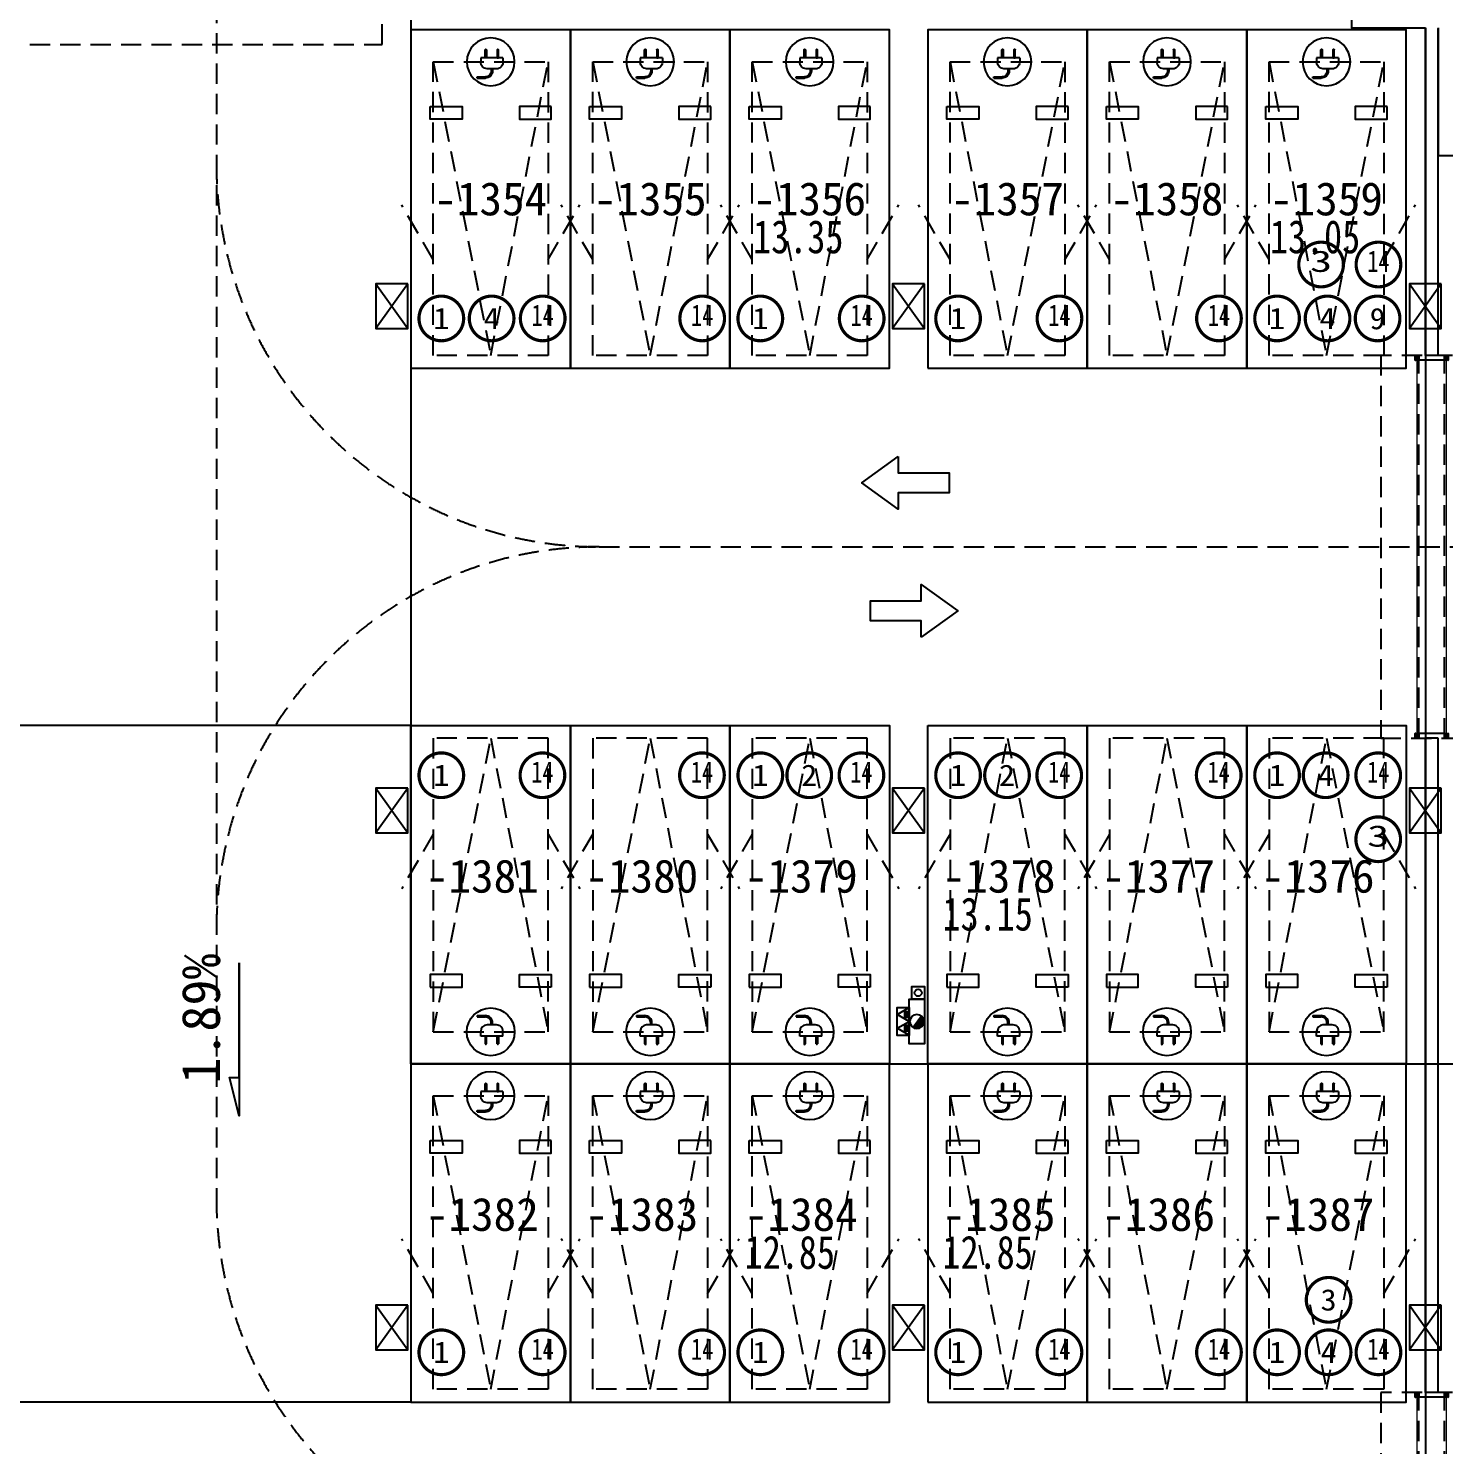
# Model space of a CAD drawing. Header units: millimetres. Extents: x 693907 to 1906102, y -24098 to 332602.
# Drawn here: x 870319 to 892519, y 69146 to 91354 of the extents above; entities that cross this region are included whole.
import ezdxf
from ezdxf.enums import TextEntityAlignment as Align

# ---------------------------------------------------------------- set-up
doc = ezdxf.new("R2010")
doc.units = ezdxf.units.MM
doc.header["$LTSCALE"] = 100
doc.linetypes.add('A6-DK-B1F$0$HIDDEN2', pattern=[4.7625, 3.175, -1.5875])
doc.linetypes.add('A6-DK-B1F$0$X-DK-BF1$0$X-DK-BF1$0$DK-WALL-B1F$0$HIDDEN2', pattern=[4.7625, 3.175, -1.5875])
doc.layers.get('Defpoints').update_dxf_attribs({"color": 189})
for name, color, linetype in [('-ACO-TTLB', 153, 'Continuous'), ('A6-DK-B1F$0$A-PRKG', 175, 'A6-DK-B1F$0$HIDDEN2'), ('A6-DK-B1F$0$A-PRKG-SIGN', 252, 'Continuous'), ('A6-DK-B1F$0$A-TRACK', 77, 'A6-DK-B1F$0$HIDDEN2'), ('A6-DK-B1F$0$A-WALL', 2, 'Continuous'), ('A6-DK-B1F$0$DK-WALL-B1F$0$A-MARK', 232, 'Continuous'), ('A6-DK-B1F$0$X-DK-BF1$0$X-DK-BF1$0$DK-WALL-B1F$0$A-DOOR', 190, 'Continuous'), ('A6-DK-BG-B1F$0$A-DRAIN', 152, 'Continuous'), ('A6-DK-BG-B1F$0$A-STAIR', 142, 'Continuous'), ('A6-W-B1$0$S-WALL-S', 4, 'Continuous'), ('a_parking_number', 120, 'Continuous'), ('a_parking_price', 211, 'Continuous'), ('TP-DK-1(xhs)$0$P-J-DIM-L', 70, 'Continuous'), ('TP-DK-1(xhs)$0$P-X-L', 240, 'Continuous'), ('TP-DK-1(xhs)$0$P-X-M', 2, 'Continuous'), ('TP-DK-1(xhs)$0$P-X-X', 1, 'Continuous'), ('X4-B1F$0$A-STAIR', 142, 'Continuous'), ('xref(dwg引用图层)', 7, 'Continuous')]:
    doc.layers.add(name, color=color, linetype=linetype)
doc.layers.add('A6-W-B1$0$S-EDIT', color=241, linetype='Continuous', plot=False)
doc.layers.add('LVTRY', color=6, linetype='Continuous', lineweight=18)
doc.layers.add('PUB_TEXT', color=7, linetype='Continuous', lineweight=15)
doc.styles.add('-黑体', font='simhei.ttf')
doc.styles.add('A6-DK-BG-B1F$0$华文细黑', font='STXIHEI.TTF')
doc.styles.add('华文细黑', font='STXIHEI.TTF')
doc.styles.add('黑体', font='simhei.ttf', dxfattribs={"width": 0.8})

# ---------------------------------------------------------------- blocks, each defined once
blk = doc.blocks.new('X4-B1F')
at = {"layer": 'X4-B1F$0$A-STAIR'}
blk.add_lwpolyline([(8900, -90), (8900, -2090), (11500, -2090), (11500, -90)], dxfattribs=at)
blk = doc.blocks.new('TP-DK-1(xhs)$0$PG01.1')
at = {"color": 1}
for p, q in [((108, 187), (0, 0)), ((80, 72), (66, 58)), ((89, 72), (66, 48)), ((99, 72), (66, 39)), ((109, 72), (66, 29)), ((118, 72), (66, 20)), ((128, 72), (66, 10)), ((138, 72), (66, 0)), ((147, 72), (76, 0)), ((150, 65), (85, 0)), ((150, 56), (94, 0)), ((150, 46), (104, 0)), ((216, 0), (108, 187)), ((150, 36), (114, 0)), ((150, 27), (123, 0)), ((150, 17), (133, 0)), ((150, 8), (142, 0)), ((324, 187), (216, 0)), ((296, 72), (282, 58)), ((305, 72), (282, 48)), ((315, 72), (282, 39)), ((325, 72), (282, 29)), ((334, 72), (282, 20)), ((344, 72), (282, 10)), ((354, 72), (282, 0)), ((363, 72), (292, 0)), ((366, 65), (301, 0)), ((366, 56), (310, 0)), ((366, 46), (320, 0)), ((432, 0), (324, 187)), ((366, 36), (330, 0)), ((366, 27), (339, 0)), ((366, 17), (349, 0)), ((366, 8), (358, 0))]:
    blk.add_line(p, q, dxfattribs=at)
at = {"color": 2}
for p, q in [((0, 0), (216, 0)), ((216, 0), (432, 0))]:
    blk.add_line(p, q, dxfattribs=at)
at = {"color": 1}
for points in [[(0, 0), (436, 0), (436, 190), (0, 190)], [(66, 72), (150, 72), (150, 0), (66, 0)], [(282, 72), (366, 72), (366, 0), (282, 0)]]:
    blk.add_lwpolyline(points, close=True, dxfattribs=at)
blk = doc.blocks.new('TP-DK-1(xhs)$0$PG02.4')
blk.add_hatch(color=1).paths.add_polyline_path([(265, 48, 0.699012), (461, 120, 0.141488), (444, 179)])
at = {"color": 1}
blk.add_line((265, 48), (444, 179), dxfattribs=at)
blk.add_lwpolyline([(0, 0), (700, 0), (700, 240), (0, 240)], close=True, dxfattribs=at)
blk.add_circle((350, 120), 111, dxfattribs=at)
blk = doc.blocks.new('TP-DK-1(xhs)')
at = {"layer": 'TP-DK-1(xhs)$0$P-J-DIM-L', "color": 8, "true_color": 0x808080}
blk.add_lwpolyline([(142150, 76142), (141950, 76142), (141950, 76342), (142150, 76342)], close=True, dxfattribs=at)
at = {"layer": 'TP-DK-1(xhs)$0$P-X-L'}
blk.add_circle((142050, 76242), 55, dxfattribs=at)
at = {"layer": 'TP-DK-1(xhs)$0$P-X-M', "extrusion": (0, 0, -1), "zscale": -1, "rotation": 270}
blk.add_blockref('TP-DK-1(xhs)$0$PG01.1', (-141910, 76010), dxfattribs=at)
at = {"layer": 'TP-DK-1(xhs)$0$P-X-X', "xscale": -1, "rotation": 90}
blk.add_blockref('TP-DK-1(xhs)$0$PG02.4', (142150, 76142), dxfattribs=at)
blk = doc.blocks.new('A6-W-B1$0$Z-1')
at = {"layer": 'A6-W-B1$0$S-EDIT'}
for p, q in [((91833, 54151), (92533, 54651)), ((91833, 54651), (92533, 54151))]:
    blk.add_line(p, q, dxfattribs=at)
at = {"layer": 'A6-W-B1$0$S-WALL-S', "color": 0, "linetype": 'ByBlock', "lineweight": -2}
blk.add_lwpolyline([(91833, 54651), (91833, 54151), (92533, 54151), (92533, 54651), (91833, 54651)], dxfattribs=at)
blk = doc.blocks.new('A6-W-B1', base_point=(85957, 40190))
at = {"layer": 'A6-W-B1$0$S-WALL-S', "rotation": 270}
for p in [(165356, 219373), (173456, 219373), (181556, 219373), (165356, 211473), (173456, 211473), (181556, 211473), (165356, 203373), (173456, 203373), (181556, 203373)]:
    blk.add_blockref('A6-W-B1$0$Z-1', p, dxfattribs=at)
blk = doc.blocks.new('A6-DK-BG-B1F$0$A-DRAIN-INDEX')
blk.add_lwpolyline([(300, 0), (0, 0), (-300, 0), (-500, 0), (-300, 50), (-300, 0)], close=True)
at = {"style": 'A6-DK-BG-B1F$0$华文细黑'}
blk.add_attdef('坡度', text='', height=250, dxfattribs=at).set_placement((0, 100), align=Align.CENTER)
blk = doc.blocks.new('A6-DK-BG-B1F')
at = {"layer": 'A6-DK-BG-B1F$0$A-STAIR'}
blk.add_line((134100, 75130, 0), (174450, 75130), dxfattribs=at)
at = {"layer": 'A6-DK-BG-B1F$0$A-STAIR', "elevation": 0}
for points in [[(134100, 101590), (134100, 69830), (122750, 69830)], [(134100, 80430), (122750, 80430)]]:
    blk.add_lwpolyline(points, dxfattribs=at)
at = {"layer": 'A6-DK-BG-B1F$0$A-DRAIN'}
ref = blk.add_blockref('A6-DK-BG-B1F$0$A-DRAIN-INDEX', (131406, 75814), dxfattribs=dict(at, xscale=3, yscale=3, zscale=3, rotation=90))
ref.add_attrib('坡度', '1.89%', dxfattribs={"layer": '0', "height": 600, "rotation": 90, "style": 'A6-DK-BG-B1F$0$华文细黑'}).set_placement((131106, 75838), align=Align.CENTER)
blk = doc.blocks.new('A6-DK-B1F$0$DK-WALL-B1F$0$CD')
at = {"linetype": 'ByBlock'}
for p, q in [((-130, -382), (-130, 312)), ((-130, 312), (19, 312)), ((219, -182), (219, 112)), ((469, 427), (469, 165)), ((509, 427), (469, 427)), ((509, 427), (509, 165)), ((-130, -382), (19, -382)), ((219, -15), (289, -15)), ((219, -55), (289, -55))]:
    blk.add_line(p, q, dxfattribs=at)
for points in [[(-371, 133), (-130, 133), (-130, 175), (-371, 175)], [(-371, -203), (-130, -203), (-130, -245), (-371, -245)]]:
    blk.add_lwpolyline(points, dxfattribs=at)
blk.add_circle((0, 0), 750, dxfattribs=at)
for centre, radius, start, end in [((-371, 154), 20.7, 90, 270), ((19, 112), 200, 0, 90), ((289, 165), 220, 270, 0), ((289, 165), 180, 270, 0), ((-371, -224), 20.7, 90, 270), ((19, -182), 200, 270, 0)]:
    blk.add_arc(centre, radius, start, end, dxfattribs=at)
blk = doc.blocks.new('A6-DK-B1F$0$A$C48A675EB')
at = {"layer": 'A6-DK-B1F$0$A-TRACK', "linetype": 'ByBlock'}
blk.add_lwpolyline([(1047, -516), (1047, -195), (50, -195), (50, 195), (1047, 195), (1047, 517), (1759, 0)], close=True, dxfattribs=at)
blk = doc.blocks.new('A6-DK-B1F$0$gsethsergtyf')
at = {"layer": 'A6-DK-B1F$0$A-TRACK'}
for p, q in [((131050, 188910), (131050, 73030)), ((137050, 83230), (171076, 83230))]:
    blk.add_line(p, q, dxfattribs=at)
for centre, start, end in [((137050, 89230), 180, 270), ((137050, 77230), 90, 180), ((137050, 73030), 180, 270)]:
    blk.add_arc(centre, 6000, start, end, dxfattribs=at)
at = {"layer": 'A6-DK-B1F$0$A-TRACK', "linetype": 'ByBlock', "xscale": 0.8, "yscale": 0.8, "zscale": 0.8, "rotation": 180}
blk.add_blockref('A6-DK-B1F$0$A$C48A675EB', (142574, 84234, 0), dxfattribs=at)
at = {"layer": 'A6-DK-B1F$0$A-TRACK', "linetype": 'ByBlock', "xscale": 0.8, "yscale": 0.8, "zscale": 0.8}
blk.add_blockref('A6-DK-B1F$0$A$C48A675EB', (141262, 82226, 0), dxfattribs=at)
blk = doc.blocks.new('A6-DK-B1F$0$标准车位')
blk.add_lwpolyline([(350, 4600), (1250, 0), (2150, 4600)])
blk.add_lwpolyline([(350, 4600), (2150, 4600), (2150, 0), (350, 0)], close=True)
at = {"layer": 'A6-DK-B1F$0$A-PRKG-SIGN'}
for points in [[(0, -200), (2500, -200), (2500, 5100), (0, 5100)], [(300, 3900), (800, 3900), (800, 3700), (300, 3700)], [(2200, 3900), (1700, 3900), (1700, 3700), (2200, 3700)]]:
    blk.add_lwpolyline(points, close=True, dxfattribs=at)
at = {"layer": 'Defpoints', "color": 8, "linetype": 'A6-DK-B1F$0$HIDDEN2', "extrusion": (-5.18032e-09, 4.96178e-22, 1), "elevation": 0}
for points in [[(350, 1500), (-145, 2357)], [(2150, 1500), (2645, 2357)]]:
    blk.add_lwpolyline(points, dxfattribs=at)
blk = doc.blocks.new('*U446')
at = {"layer": 'A6-DK-B1F$0$X-DK-BF1$0$X-DK-BF1$0$DK-WALL-B1F$0$A-DOOR', "linetype": 'A6-DK-B1F$0$X-DK-BF1$0$X-DK-BF1$0$DK-WALL-B1F$0$HIDDEN2'}
for p, q in [((-200, 6000), (-200, 0)), ((200, 6000), (200, 0))]:
    blk.add_line(p, q, dxfattribs=at)
blk.add_lwpolyline([(-800, 0), (800, 0), (800, 6000), (-800, 6000), (-800, 0)], close=True, dxfattribs=at)
at = {"layer": 'A6-DK-B1F$0$X-DK-BF1$0$X-DK-BF1$0$DK-WALL-B1F$0$A-DOOR'}
for points in [[(-208, 5935), (-210, 5935), (-210, 5925), (-200, 5925), (-200, 6000), (-260, 6000), (-260, 5925), (-250, 5925), (-250, 5935), (-252, 5935), (-252, 5927), (-258, 5927), (-258, 5998), (-202, 5998), (-202, 5927), (-208, 5927)], [(208, 5935), (210, 5935), (210, 5925), (200, 5925), (200, 6000), (260, 6000), (260, 5925), (250, 5925), (250, 5935), (252, 5935), (252, 5927), (258, 5927), (258, 5998), (202, 5998), (202, 5927), (208, 5927)], [(-208, 65), (-210, 65), (-210, 75), (-200, 75), (-200, 0), (-260, 0), (-260, 75), (-250, 75), (-250, 65), (-252, 65), (-252, 73), (-258, 73), (-258, 2), (-202, 2), (-202, 73), (-208, 73)], [(208, 65), (210, 65), (210, 75), (200, 75), (200, 0), (260, 0), (260, 75), (250, 75), (250, 65), (252, 65), (252, 73), (258, 73), (258, 2), (202, 2), (202, 73), (208, 73)]]:
    blk.add_lwpolyline(points, close=True, dxfattribs=at)
at = {"layer": 'A6-DK-B1F$0$X-DK-BF1$0$X-DK-BF1$0$DK-WALL-B1F$0$A-DOOR', "linetype": 'A6-DK-B1F$0$X-DK-BF1$0$X-DK-BF1$0$DK-WALL-B1F$0$HIDDEN2', "const_width": 20}
for points in [[(-230, 5998), (-230, 2)], [(230, 5998), (230, 2)]]:
    blk.add_lwpolyline(points, dxfattribs=at)
at = {"layer": 'A6-DK-B1F$0$X-DK-BF1$0$X-DK-BF1$0$DK-WALL-B1F$0$A-DOOR'}
for points in [[(-200, 5925), (200, 5925)], [(-200, 75), (200, 75)]]:
    blk.add_lwpolyline(points, dxfattribs=at)

msp = doc.modelspace()

# ---------------------------------------------------------------- linework, layer by layer
at = {"layer": '-ACO-TTLB'}
msp.add_lwpolyline([(892216.9, 91360), (892216.9, 57230), (892216.9, 57030), (887576.9, 57030), (887576.9, 51390), (883616.9, 51390), (883616.9, 52370), (879016.9, 52370), (879016.9, 58630), (864666.9, 58630), (864666.9, 91800), (884316.9, 91800), (884316.9, 92750), (891056.9, 92750), (891056.9, 91360)], close=True, dxfattribs=at)
at = {"layer": 'A6-DK-B1F$0$A-WALL'}
for p, q in [((892216.9, 86230, 0), (892216.9, 91350, 0)), ((892416.9, 86230, 0), (892416.9, 91350, 0)), ((892416.9, 86230, 0), (892216.9, 86230, 0)), ((892216.9, 69980, 0), (892216.9, 80230, 0)), ((892416.9, 80230, 0), (892216.9, 80230, 0)), ((892416.9, 69980, 0), (892416.9, 80230, 0)), ((892416.9, 69980, 0), (892216.9, 69980, 0))]:
    msp.add_line(p, q, dxfattribs=at)
at = {"layer": 'LVTRY', "color": 6, "const_width": 50}
for points in [[(890932.8, 87654, 1), (890232.8, 87654, 1)], [(891831.6, 87654, 1), (891131.6, 87654, 1)], [(877142.6, 86808.8, 1), (876442.6, 86808.8, 1)], [(877931.1, 86808.8, 1), (877231.1, 86808.8, 1)], [(878731.6, 86808.8, 1), (878031.6, 86808.8, 1)], [(881231.6, 86808.8, 1), (880531.6, 86808.8, 1)], [(882142.6, 86808.8, 1), (881442.6, 86808.8, 1)], [(883731.6, 86808.8, 1), (883031.6, 86808.8, 1)], [(885242.6, 86808.8, 1), (884542.6, 86808.8, 1)], [(886831.6, 86808.8, 1), (886131.6, 86808.8, 1)], [(889331.6, 86808.8, 1), (888631.6, 86808.8, 1)], [(890242.6, 86808.8, 1), (889542.6, 86808.8, 1)], [(891033.7, 86808.8, 1), (890333.7, 86808.8, 1)], [(891817.8, 86808.8, 1), (891117.8, 86808.8, 1)], [(877142.6, 79651.2, 1), (876442.6, 79651.2, 1)], [(878727.8, 79651.2, 1), (878027.8, 79651.2, 1)], [(881227.8, 79651.2, 1), (880527.8, 79651.2, 1)], [(882142.6, 79651.2, 1), (881442.6, 79651.2, 1)], [(882909.4, 79651.2, 1), (882209.4, 79651.2, 1)], [(883727.8, 79651.2, 1), (883027.8, 79651.2, 1)], [(885242.6, 79651.2, 1), (884542.6, 79651.2, 1)], [(886009.4, 79651.2, 1), (885309.4, 79651.2, 1)], [(886827.8, 79651.2, 1), (886127.8, 79651.2, 1)], [(889327.8, 79651.2, 1), (888627.8, 79651.2, 1)], [(890242.6, 79651.2, 1), (889542.6, 79651.2, 1)], [(891003.7, 79651.2, 1), (890303.7, 79651.2, 1)], [(891827.8, 79651.2, 1), (891127.8, 79651.2, 1)], [(891050.3, 71431.3, 1), (890350.3, 71431.3, 1)], [(877142.6, 70608.8, 1), (876442.6, 70608.8, 1)], [(878731.6, 70608.8, 1), (878031.6, 70608.8, 1)], [(881231.6, 70608.8, 1), (880531.6, 70608.8, 1)], [(882142.6, 70608.8, 1), (881442.6, 70608.8, 1)], [(883731.6, 70608.8, 1), (883031.6, 70608.8, 1)], [(885242.6, 70608.8, 1), (884542.6, 70608.8, 1)], [(886831.6, 70608.8, 1), (886131.6, 70608.8, 1)], [(889331.6, 70608.8, 1), (888631.6, 70608.8, 1)], [(890242.6, 70608.8, 1), (889542.6, 70608.8, 1)], [(891050.3, 70608.8, 1), (890350.3, 70608.8, 1)], [(891831.6, 70608.8, 1), (891131.6, 70608.8, 1)]]:
    msp.add_lwpolyline(points, format="xyb", close=True, dxfattribs=at)
at = {"layer": 'LVTRY', "color": 6, "const_width": 50, "elevation": 0}
msp.add_lwpolyline([(891827.8, 78648.1, 1), (891127.8, 78648.1, 1)], format="xyb", close=True, dxfattribs=at)

# ---------------------------------------------------------------- block references
msp.add_blockref('A6-DK-B1F$0$gsethsergtyf', (742216.9, 0))
at = {"layer": 'A6-DK-B1F$0$A-PRKG', "linetype": 'ByBlock', "extrusion": (-5.18032e-09, 4.99294e-22, -1), "xscale": -1, "zscale": -1, "rotation": 359.9999999999999}
for p in [(-876316.9, 86230, 0), (-878816.9, 86230, 0), (-881316.9, 86230, 0), (-884416.9, 86230, 0), (-886916.9, 86230, 0), (-889416.9, 86230, 0), (-876316.9, 70030, 0), (-878816.9, 70030, 0), (-881316.9, 70030, 0), (-884416.9, 70030, 0), (-886916.9, 70030, 0), (-889416.9, 70030, 0)]:
    msp.add_blockref('A6-DK-B1F$0$标准车位', p, dxfattribs=at)
at = {"layer": 'A6-DK-B1F$0$A-PRKG', "linetype": 'ByBlock', "extrusion": (-5.18032e-09, -4.99113e-22, -1), "zscale": -1, "rotation": 180}
for p in [(-876316.9, 80230, 0), (-878816.9, 80230, 0), (-881316.9, 80230, 0), (-884416.9, 80230, 0), (-886916.9, 80230, 0), (-889416.9, 80230, 0)]:
    msp.add_blockref('A6-DK-B1F$0$标准车位', p, dxfattribs=at)
at = {"layer": 'A6-DK-B1F$0$DK-WALL-B1F$0$A-MARK', "extrusion": (-2.25455e-07, 5.41509e-07, -1), "xscale": 0.500000000000001, "yscale": 0.500000000000001, "zscale": -0.5000000000000493, "rotation": 270.0000000154769}
for p in [(-877566.9, 90830, -0.1), (-880066.9, 90830, -0.1), (-882566.9, 90830, -0.1), (-885666.9, 90830, -0.2), (-888166.9, 90830, -0.2), (-890666.9, 90830, -0.2), (-877566.9, 74630, -0.2), (-880066.9, 74630, -0.2), (-882566.9, 74630, -0.2), (-885666.9, 74630, -0.2), (-888166.9, 74630, -0.2), (-890666.9, 74630, -0.2)]:
    msp.add_blockref('A6-DK-B1F$0$DK-WALL-B1F$0$CD', p, dxfattribs=at)
at = {"layer": 'A6-DK-B1F$0$DK-WALL-B1F$0$A-MARK', "extrusion": (-2.25455e-07, -5.41509e-07, -1), "xscale": -0.500000000000001, "yscale": 0.500000000000001, "zscale": -0.500000000000001, "rotation": 269.9999999845231}
for p in [(-877566.9, 75630, -0.2), (-880066.9, 75630, -0.2), (-882566.9, 75630, -0.2), (-885666.9, 75630, -0.2), (-888166.9, 75630, -0.2), (-890666.9, 75630, -0.2)]:
    msp.add_blockref('A6-DK-B1F$0$DK-WALL-B1F$0$CD', p, dxfattribs=at)
at = {"layer": 'A6-DK-B1F$0$X-DK-BF1$0$X-DK-BF1$0$DK-WALL-B1F$0$A-DOOR', "extrusion": (2.22346e-21, -5.64264e-07, 1), "rotation": 270}
msp.add_blockref('*U446', (869866.9, 91900, -0.1), dxfattribs=at)
at = {"layer": 'A6-DK-B1F$0$X-DK-BF1$0$X-DK-BF1$0$DK-WALL-B1F$0$A-DOOR', "extrusion": (-5.64264e-07, -2.137e-21, 1), "rotation": 180}
for p in [(892316.9, 86230, -0.5), (892316.9, 69980, -0.5)]:
    msp.add_blockref('*U446', p, dxfattribs=at)
at = {"layer": 'xref(dwg引用图层)'}
for name, p in [('A6-W-B1', (742216.9, 0)), ('TP-DK-1(xhs)', (742216.9, 0)), ('A6-DK-BG-B1F', (742216.9, 0)), ('X4-B1F', (883516.9, 91450))]:
    msp.add_blockref(name, p, dxfattribs=at)

# ---------------------------------------------------------------- texts
at = {"layer": 'a_parking_number', "style": '华文细黑'}
for s, p in [('-1354', (877566.9, 88680)), ('-1355', (880066.9, 88680)), ('-1356', (882566.9, 88680, 0)), ('-1357', (885666.9, 88680)), ('-1358', (888166.9, 88680)), ('-1359', (890666.9, 88680, 0)), ('-1381', (877435.2, 78067.2, 0)), ('-1380', (879935.2, 78067.2)), ('-1379', (882435.2, 78067.2, 0)), ('-1378', (885535.2, 78067.2, 0)), ('-1377', (888035.2, 78067.2)), ('-1376', (890535.2, 78067.2, 0)), ('-1382', (877435.2, 72767.2, 0)), ('-1383', (879935.2, 72767.2, 0)), ('-1384', (882435.2, 72767.2, 0)), ('-1385', (885535.2, 72767.2)), ('-1386', (888035.2, 72767.2, 0)), ('-1387', (890535.2, 72767.2, 0))]:
    msp.add_text(s, height=520, dxfattribs=at).set_placement(p, align=Align.MIDDLE)
at = {"layer": 'a_parking_price', "style": '黑体', "width": 0.8}
for s, p in [('13.35', (881680, 87830.1)), ('13.05', (889780, 87830.1)), ('13.15', (884648.4, 77217.3)), ('12.85', (881548.4, 71917.3)), ('12.85', (884648.4, 71917.3))]:
    msp.add_text(s, height=520, dxfattribs=at).set_placement(p)
at = {"layer": 'PUB_TEXT', "color": 6, "style": '-黑体'}
for s, width, p, p2 in [('3', 1.452266, (890407.9, 87537.8), (890757.8, 87537.8)), ('14', 0.726133, (891306.7, 87537.8), (891656.5, 87537.8)), ('1', 1.065055, (876664.3, 86642.5), (876920.9, 86642.5)), ('4', 1.048503, (877454.8, 86641), (877707.4, 86641)), ('14', 0.726133, (878206.7, 86692.6), (878556.5, 86692.6)), ('14', 0.726133, (880706.7, 86692.6), (881056.5, 86692.6)), ('1', 1.065055, (881664.3, 86642.5), (881920.9, 86642.5)), ('14', 0.726133, (883206.7, 86692.6), (883556.5, 86692.6)), ('1', 1.065055, (884764.3, 86642.5), (885020.9, 86642.5)), ('14', 0.726133, (886306.7, 86692.6), (886656.5, 86692.6)), ('14', 0.726133, (888806.7, 86692.6), (889156.5, 86692.6)), ('1', 1.065055, (889764.3, 86642.5), (890020.9, 86642.5)), ('4', 1.048503, (890557.4, 86641), (890809.9, 86641)), ('9', 1.032317, (891343.5, 86639.6), (891592.2, 86639.6)), ('1', 1.065055, (876664.3, 79484.9), (876920.9, 79484.9)), ('14', 0.726133, (878202.9, 79535), (878552.8, 79535)), ('14', 0.726133, (880702.9, 79535), (881052.8, 79535)), ('1', 1.065055, (881664.3, 79484.9), (881920.9, 79484.9)), ('2', 1.048503, (882433.1, 79483.4), (882685.7, 79483.4)), ('14', 0.726133, (883202.9, 79535), (883552.8, 79535)), ('1', 1.065055, (884764.3, 79484.9), (885020.9, 79484.9)), ('2', 1.048503, (885533.1, 79483.4), (885785.7, 79483.4)), ('14', 0.726133, (886302.9, 79535), (886652.8, 79535)), ('14', 0.726133, (888802.9, 79535), (889152.8, 79535)), ('1', 1.065055, (889764.3, 79484.9), (890020.9, 79484.9)), ('4', 1.048503, (890527.4, 79483.4), (890780, 79483.4)), ('14', 0.726133, (891302.9, 79535), (891652.8, 79535)), ('3', 1.452266, (891302.9, 78531.9, 0), (891652.8, 78531.9, 0)), ('3', 1.048503, (890574, 71263.6), (890826.6, 71263.6)), ('1', 1.065055, (876664.3, 70442.5), (876920.9, 70442.5)), ('14', 0.726133, (878206.7, 70492.6), (878556.5, 70492.6)), ('14', 0.726133, (880706.7, 70492.6), (881056.5, 70492.6)), ('1', 1.065055, (881664.3, 70442.5), (881920.9, 70442.5)), ('14', 0.726133, (883206.7, 70492.6), (883556.5, 70492.6)), ('1', 1.065055, (884764.3, 70442.5), (885020.9, 70442.5)), ('14', 0.726133, (886306.7, 70492.6), (886656.5, 70492.6)), ('14', 0.726133, (888806.7, 70492.6), (889156.5, 70492.6)), ('1', 1.065055, (889764.3, 70442.5), (890020.9, 70442.5)), ('4', 1.048503, (890574, 70441), (890826.6, 70441)), ('14', 0.726133, (891306.7, 70492.6), (891656.5, 70492.6))]:
    msp.add_text(s, height=335, dxfattribs=dict(at, width=width)).set_placement(p, p2, align=Align.FIT)

doc.saveas('drawing.dxf')
